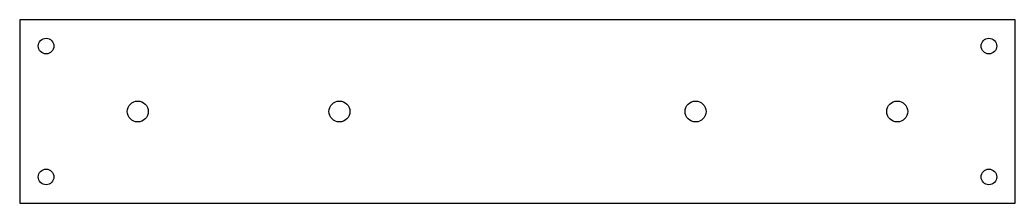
# Model space of a CAD drawing. Header units: millimetres. Extents: x -95 to 95, y -17 to 18.
import ezdxf

# ---------------------------------------------------------------- set-up
doc = ezdxf.new("R2010")
doc.units = ezdxf.units.MM
doc.layers.get('0').update_dxf_attribs({"linetype": 'CONTINUOUS'})

msp = doc.modelspace()

# ---------------------------------------------------------------- linework, layer by layer
msp.add_lwpolyline([(-95, 17.5), (-95, -17.5), (95, -17.5), (95, 17.5)], close=True)
for centre, radius in [((-90, 12.5), 1.5), ((90, 12.5), 1.5), ((-72.5, 0), 2), ((-34, 0), 2), ((34, 0), 2), ((72.5, 0), 2), ((-90, -12.5), 1.5), ((90, -12.5), 1.5)]:
    msp.add_circle(centre, radius)

doc.saveas('drawing.dxf')
